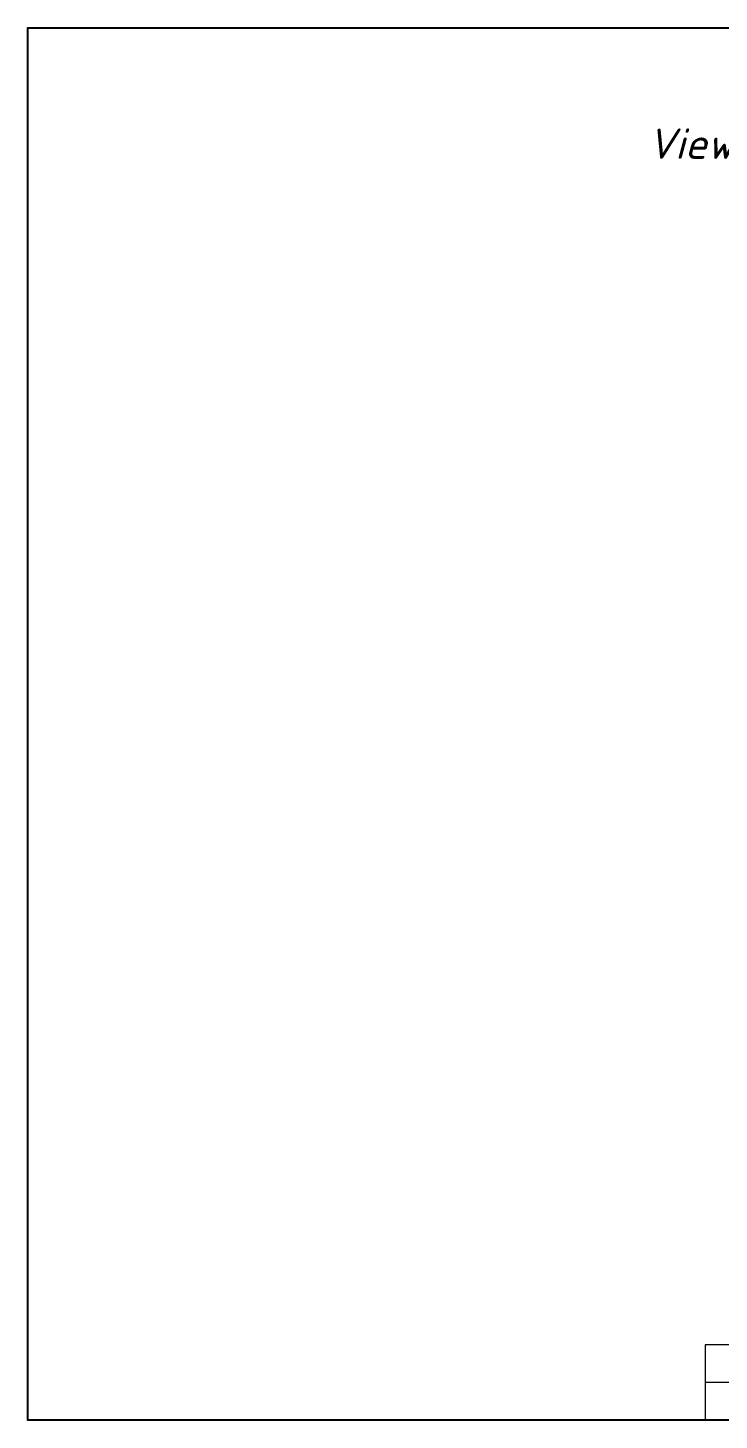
# Model space of a CAD drawing. Header units: millimetres. Extents: x 0 to 182016, y 11 to 3710.
# Drawn here: x 104078 to 105914, y 11 to 3710 of the extents above; entities that cross this region are included whole.
import ezdxf

# ---------------------------------------------------------------- set-up
doc = ezdxf.new("R2010")
doc.units = ezdxf.units.MM
doc.styles.add('ROMANS', font='stylu.ttf', dxfattribs={"oblique": 15})

msp = doc.modelspace()

# ---------------------------------------------------------------- linework, layer by layer
at = {"lineweight": 0}
for p, q in [((109576.8503326, 210.9357406), (105876.3900481, 210.9357406)), ((105876.3900481, 210.9357406), (105876.3900481, 10.9108603)), ((106603.3565656, 110.9233004), (105876.3900481, 110.9233004))]:
    msp.add_line(p, q, dxfattribs=at)
msp.add_lwpolyline([(109576.8503326, 3710.4502728), (109576.8503326, 10.9108603), (104077.5349897, 10.9108603), (104077.5349897, 3710.4502728)], close=True)

# ---------------------------------------------------------------- texts
at = {"lineweight": 0, "insert": (105723.73353, 3443.1762634), "char_height": 80.838163663, "attachment_point": 1, "style": 'ROMANS'}
msp.add_mtext('{\\fISOCPEUR|b0|i0|c186|p34;Viewed from the outside, opens to the outside.}', dxfattribs=at)

doc.saveas('drawing.dxf')
